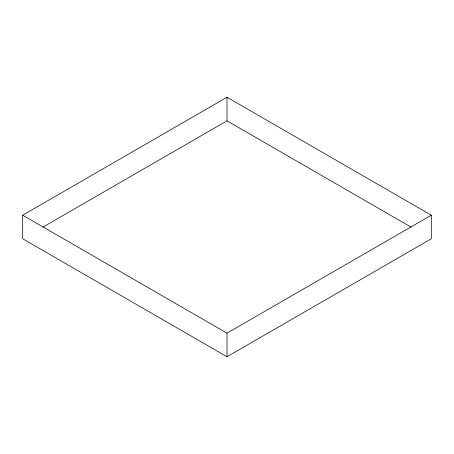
<?xml version="1.0" encoding="UTF-8"?>
<svg xmlns="http://www.w3.org/2000/svg" width="454" height="454" viewBox="0 0 454 454"><rect width="100%" height="100%" fill="white"/><g stroke="black" fill="none" stroke-linecap="round" stroke-linejoin="round"><path stroke-width="0.68" d="M22.7 215.207L227 97.252L431.3 215.207L431.3 238.793L227 356.748L22.7 238.793L22.7 215.207L227 333.157L431.3 215.207M42.948 227.108L227 120.843L411.052 227.108M227 97.252L227 120.843M227 333.157L227 356.748"/></g></svg>
